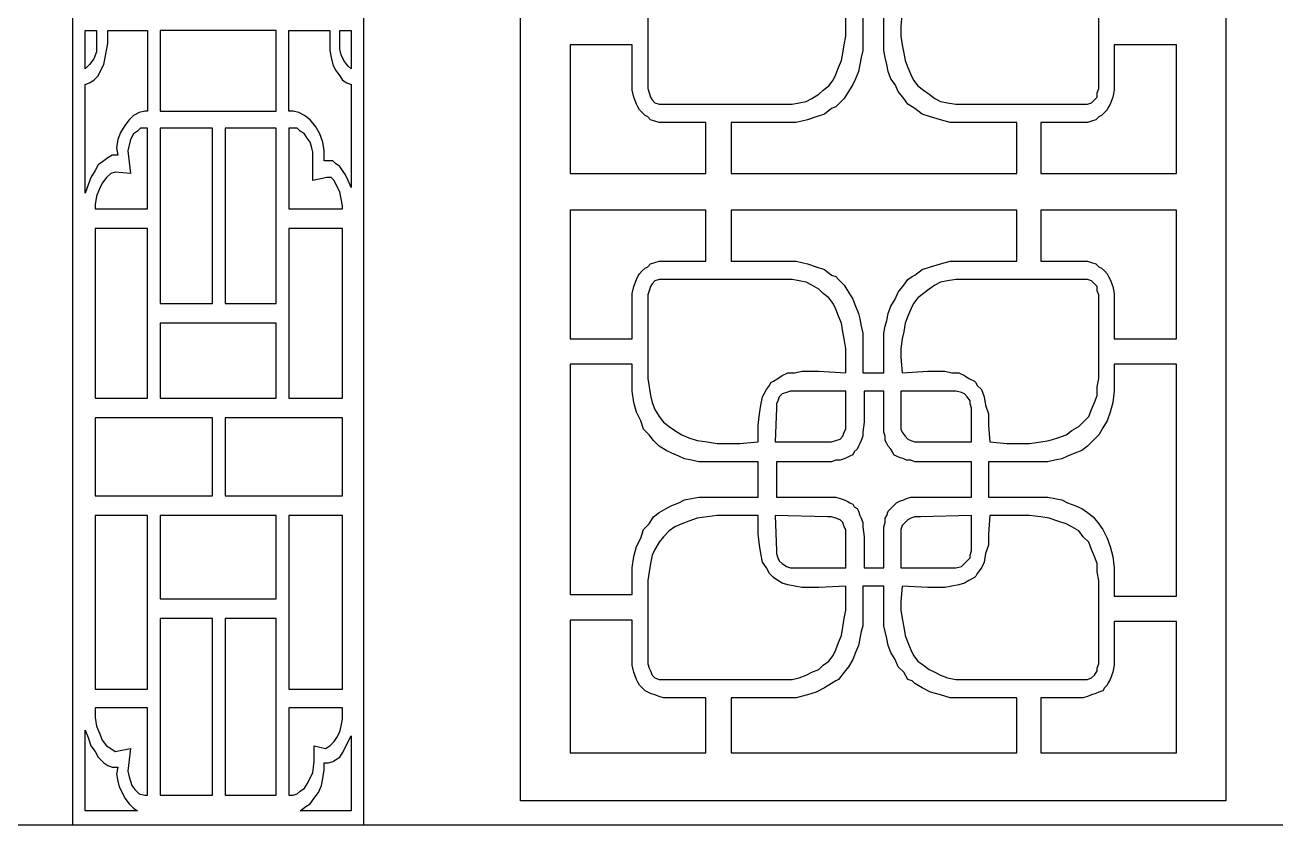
# Model space of a CAD drawing. Extents: x -66030 to 95157, y -13132 to 45879.
# Drawn here: x -8382 to -4925, y 31869 to 34080 of the extents above; entities that cross this region are included whole.
import ezdxf

# ---------------------------------------------------------------- set-up
doc = ezdxf.new("R2010")
doc.units = 0
doc.header["$LTSCALE"] = 100
doc.header["$MEASUREMENT"] = 0
doc.layers.add('3', color=11, linetype='CONTINUOUS')

msp = doc.modelspace()

# ---------------------------------------------------------------- linework, layer by layer
at = {"layer": '3', "color": 2}
msp.add_line((-66009.4, 31868.9), (90873, 31868.9), dxfattribs=at)
at = {"layer": '3'}
for points in [[(-7446.3, 36841.2), (-8250.9, 36841.2), (-8250.9, 31868.9), (-7446.3, 31868.9), (-7446.3, 36841.2)], [(-7446.3, 36841.2), (-8250.9, 36841.2), (-8250.9, 31868.9), (-7446.3, 31868.9), (-7446.3, 36841.2)], [(-8215.8, 34064.1), (-8184.5, 34064.1), (-8184.5, 34028.9), (-8184.5, 34005.5), (-8192.3, 33986), (-8204.1, 33970.3), (-8215.8, 33958.6), (-8215.8, 34064.1)], [(-8215.8, 33915.7), (-8204.1, 33919.6), (-8192.3, 33927.4), (-8180.6, 33939.1), (-8172.8, 33954.7), (-8165, 33970.3), (-8161.1, 33989.9), (-8157.2, 34009.4), (-8153.3, 34028.9), (-8153.3, 34064.1), (-8043.9, 34064.1), (-8043.9, 33841.4), (-8051.7, 33841.4), (-8067.3, 33837.5), (-8083, 33829.7), (-8094.7, 33818), (-8106.4, 33802.4), (-8118.1, 33782.9), (-8125.9, 33763.3), (-8129.8, 33739.9), (-8125.9, 33720.4), (-8141.6, 33720.4), (-8153.3, 33712.5), (-8165, 33704.7), (-8180.6, 33693), (-8188.4, 33677.4), (-8200.2, 33657.9), (-8208, 33638.3), (-8215.8, 33614.9), (-8215.8, 33915.7)], [(-8008.8, 33841.4), (-7688.5, 33841.4), (-7688.5, 34064.1), (-8008.8, 34064.1), (-8008.8, 33841.4)], [(-7481.5, 33630.5), (-7489.3, 33650.1), (-7497.1, 33665.7), (-7504.9, 33677.4), (-7512.7, 33689.1), (-7524.4, 33696.9), (-7532.2, 33704.7), (-7543.9, 33704.7), (-7555.7, 33704.7), (-7555.7, 33732.1), (-7559.6, 33755.5), (-7567.4, 33778.9), (-7579.1, 33798.5), (-7594.7, 33818), (-7610.3, 33829.7), (-7626, 33837.5), (-7641.6, 33841.4), (-7653.3, 33841.4), (-7653.3, 34064.1), (-7540, 34064.1), (-7540, 34028.9), (-7540, 34009.4), (-7536.1, 33989.9), (-7532.2, 33970.3), (-7524.4, 33954.7), (-7512.7, 33939.1), (-7504.9, 33927.4), (-7493.2, 33919.6), (-7481.5, 33915.7), (-7481.5, 33630.5)], [(-7481.5, 33958.6), (-7489.3, 33966.4), (-7493.2, 33970.3), (-7501, 33982.1), (-7508.8, 33997.7), (-7512.7, 34013.3), (-7512.7, 34028.9), (-7512.7, 34064.1), (-7481.5, 34064.1), (-7481.5, 33958.6)], [(-8188.4, 33571.9), (-8043.9, 33571.9), (-8043.9, 33794.6), (-8051.7, 33794.6), (-8063.4, 33794.6), (-8071.3, 33786.8), (-8083, 33778.9), (-8090.8, 33763.3), (-8094.7, 33747.7), (-8098.6, 33732.1), (-8090.8, 33669.6), (-8133.7, 33673.5), (-8145.5, 33669.6), (-8157.2, 33657.9), (-8168.9, 33642.2), (-8176.7, 33626.6), (-8184.5, 33607.1), (-8188.4, 33583.6), (-8188.4, 33571.9)], [(-8008.8, 33310.2), (-7864.2, 33310.2), (-7864.2, 33431.3), (-7864.2, 33552.4), (-7864.2, 33673.5), (-7864.2, 33794.6), (-8008.8, 33794.6), (-8008.8, 33310.2)], [(-7688.5, 33794.6), (-7829.1, 33794.6), (-7829.1, 33310.2), (-7688.5, 33310.2), (-7688.5, 33431.3), (-7688.5, 33552.4), (-7688.5, 33673.5), (-7688.5, 33794.6)], [(-7653.3, 33794.6), (-7653.3, 33571.9), (-7504.9, 33571.9), (-7504.9, 33579.7), (-7508.8, 33599.3), (-7512.7, 33618.8), (-7520.5, 33634.4), (-7528.3, 33650.1), (-7536.1, 33657.9), (-7547.9, 33657.9), (-7586.9, 33650.1), (-7586.9, 33712.5), (-7586.9, 33728.2), (-7590.8, 33743.8), (-7594.7, 33755.5), (-7602.5, 33767.2), (-7610.3, 33778.9), (-7622.1, 33786.8), (-7629.9, 33794.6), (-7641.6, 33794.6), (-7653.3, 33794.6)], [(-8188.4, 33048.5), (-8043.9, 33048.5), (-8043.9, 33517.2), (-8188.4, 33517.2), (-8188.4, 33048.5)], [(-7504.9, 33517.2), (-7653.3, 33517.2), (-7653.3, 33048.5), (-7504.9, 33048.5), (-7504.9, 33517.2)], [(-8008.8, 33048.5), (-7688.5, 33048.5), (-7688.5, 33255.5), (-8008.8, 33255.5), (-8008.8, 33048.5)], [(-8188.4, 32779), (-7864.2, 32779), (-7864.2, 32993.8), (-8188.4, 32993.8), (-8188.4, 32779)], [(-7504.9, 32993.8), (-7829.1, 32993.8), (-7829.1, 32779), (-7504.9, 32779), (-7504.9, 32993.8)], [(-8188.4, 32243.9), (-8043.9, 32243.9), (-8043.9, 32724.3), (-8188.4, 32724.3), (-8188.4, 32243.9)], [(-8008.8, 32493.9), (-7688.5, 32493.9), (-7688.5, 32724.3), (-8008.8, 32724.3), (-8008.8, 32493.9)], [(-7653.3, 32243.9), (-7504.9, 32243.9), (-7504.9, 32724.3), (-7653.3, 32724.3), (-7653.3, 32243.9)], [(-7864.2, 32439.2), (-8008.8, 32439.2), (-8008.8, 31951), (-7864.2, 31951), (-7864.2, 32439.2)], [(-7688.5, 32439.2), (-7829.1, 32439.2), (-7829.1, 31951), (-7688.5, 31951), (-7688.5, 32439.2)], [(-8043.9, 31951), (-8043.9, 32193.1), (-8188.4, 32193.1), (-8188.4, 32165.8), (-8184.5, 32142.3), (-8176.7, 32122.8), (-8168.9, 32103.3), (-8157.2, 32087.7), (-8145.5, 32079.9), (-8133.7, 32072), (-8090.8, 32079.9), (-8098.6, 32017.4), (-8094.7, 32001.7), (-8090.8, 31990), (-8086.9, 31978.3), (-8079.1, 31966.6), (-8067.3, 31954.9), (-8051.7, 31951), (-8043.9, 31951)], [(-7504.9, 32193.1), (-7653.3, 32193.1), (-7653.3, 31951), (-7641.6, 31951), (-7629.9, 31954.9), (-7622.1, 31962.7), (-7610.3, 31970.5), (-7602.5, 31982.2), (-7586.9, 32013.5), (-7583, 32044.7), (-7583, 32087.7), (-7551.8, 32079.9), (-7540, 32087.7), (-7528.3, 32099.4), (-7520.5, 32111.1), (-7512.7, 32126.7), (-7508.8, 32142.3), (-7504.9, 32161.9), (-7504.9, 32193.1)], [(-8215.8, 32130.6), (-8208, 32111.1), (-8200.2, 32087.7), (-8188.4, 32072), (-8180.6, 32056.4), (-8165, 32040.8), (-8153.3, 32033), (-8141.6, 32029.1), (-8125.9, 32029.1), (-8129.8, 32009.5), (-8125.9, 31990), (-8122, 31974.4), (-8114.2, 31958.8), (-8106.4, 31943.1), (-8094.7, 31927.5), (-8083, 31915.8), (-8071.3, 31908), (-8215.8, 31908), (-8215.8, 32130.6)], [(-7622.1, 31908), (-7606.4, 31919.7), (-7594.7, 31927.5), (-7583, 31943.1), (-7571.3, 31958.8), (-7563.5, 31978.3), (-7559.6, 31997.8), (-7555.7, 32021.3), (-7555.7, 32040.8), (-7543.9, 32040.8), (-7532.2, 32044.7), (-7524.4, 32048.6), (-7512.7, 32056.4), (-7504.9, 32068.1), (-7497.1, 32083.8), (-7489.3, 32099.4), (-7481.5, 32115), (-7481.5, 31908), (-7622.1, 31908)]]:
    msp.add_lwpolyline(points, close=True, dxfattribs=at)
for points in [[(-5063.7, 31935.3), (-5309.7, 31935.3), (-5551.9, 31935.3), (-5794.1, 31935.3), (-6040.2, 31935.3), (-6282.3, 31935.3), (-6524.5, 31935.3), (-6770.6, 31935.3), (-7012.7, 31935.3), (-7012.7, 36841.2), (-7012.7, 36841.2), (-6770.6, 36841.2), (-6524.5, 36841.2), (-6282.3, 36841.2), (-6040.2, 36841.2), (-5794.1, 36841.2), (-5551.9, 36841.2), (-5309.7, 36841.2), (-5063.7, 36841.2), (-5063.7, 31935.3)], [(-6661.2, 34134.4), (-6661.2, 33915.7), (-6661.2, 33903.9), (-6657.3, 33892.2), (-6653.4, 33880.5), (-6649.5, 33872.7), (-6641.7, 33864.9), (-6630, 33861), (-6618.2, 33861), (-6286.2, 33861), (-6262.8, 33861), (-6243.3, 33864.9), (-6223.7, 33868.8), (-6208.1, 33876.6), (-6188.6, 33888.3), (-6176.9, 33900), (-6161.2, 33911.8), (-6149.5, 33927.4), (-6141.7, 33943), (-6133.9, 33962.5), (-6126.1, 33982.1), (-6122.2, 34001.6), (-6118.3, 34025), (-6114.4, 34048.5), (-6114.4, 34075.8), (-6114.4, 34118.8)], [(-5958.1, 34118.8), (-5962, 34075.8), (-5962, 34048.5), (-5958.1, 34025), (-5954.2, 34001.6), (-5950.3, 33982.1), (-5942.5, 33962.5), (-5934.7, 33943), (-5926.9, 33927.4), (-5915.2, 33911.8), (-5899.5, 33900), (-5883.9, 33888.3), (-5868.3, 33876.6), (-5852.7, 33868.8), (-5833.1, 33864.9), (-5809.7, 33861), (-5790.2, 33861), (-5458.2, 33861), (-5446.4, 33861), (-5434.7, 33864.9), (-5426.9, 33872.7), (-5419.1, 33880.5), (-5419.1, 33892.2), (-5415.2, 33903.9), (-5415.2, 33915.7), (-5415.2, 34134.4)], [(-6067.5, 34118.8), (-6067.5, 34040.6), (-6067.5, 34025), (-6067.5, 34009.4), (-6071.4, 33989.9), (-6075.3, 33970.3), (-6079.2, 33950.8), (-6087, 33931.3), (-6094.8, 33915.7), (-6106.6, 33896.1), (-6118.3, 33876.6), (-6133.9, 33861), (-6141.7, 33853.2), (-6153.4, 33849.3), (-6173, 33833.6), (-6196.4, 33825.8), (-6219.8, 33818), (-6251.1, 33810.2), (-6266.7, 33810.2), (-6282.3, 33810.2), (-6430.7, 33810.2), (-6430.7, 33669.6), (-5641.7, 33669.6)], [(-5641.7, 33669.6), (-5641.7, 33810.2), (-5790.2, 33810.2), (-5809.7, 33810.2), (-5825.3, 33810.2), (-5852.7, 33818), (-5880, 33825.8), (-5903.4, 33833.6), (-5923, 33849.3), (-5930.8, 33853.2), (-5942.5, 33861), (-5954.2, 33876.6), (-5969.8, 33896.1), (-5977.7, 33915.7), (-5989.4, 33931.3), (-5997.2, 33950.8), (-6001.1, 33970.3), (-6005, 33989.9), (-6008.9, 34009.4), (-6008.9, 34040.6), (-6008.9, 34118.8)], [(-8215.8, 34064.1), (-8184.5, 34064.1), (-8184.5, 34028.9), (-8184.5, 34005.5), (-8192.3, 33986), (-8204.1, 33970.3), (-8215.8, 33958.6), (-8215.8, 34064.1)], [(-8215.8, 33915.7), (-8204.1, 33919.6), (-8192.3, 33927.4), (-8180.6, 33939.1), (-8172.8, 33954.7), (-8165, 33970.3), (-8161.1, 33989.9), (-8157.2, 34009.4), (-8153.3, 34028.9), (-8153.3, 34064.1), (-8043.9, 34064.1), (-8043.9, 33841.4), (-8051.7, 33841.4), (-8067.3, 33837.5), (-8083, 33829.7), (-8094.7, 33818), (-8106.4, 33802.4), (-8118.1, 33782.9), (-8125.9, 33763.3), (-8129.8, 33739.9), (-8125.9, 33720.4), (-8141.6, 33720.4), (-8153.3, 33712.5), (-8165, 33704.7), (-8180.6, 33693), (-8188.4, 33677.4), (-8200.2, 33657.9), (-8208, 33638.3), (-8215.8, 33614.9), (-8215.8, 33915.7)], [(-8008.8, 33841.4), (-7688.5, 33841.4), (-7688.5, 34064.1), (-8008.8, 34064.1), (-8008.8, 33841.4)], [(-7481.5, 33630.5), (-7489.3, 33650.1), (-7497.1, 33665.7), (-7504.9, 33677.4), (-7512.7, 33689.1), (-7524.4, 33696.9), (-7532.2, 33704.7), (-7543.9, 33704.7), (-7555.7, 33704.7), (-7555.7, 33732.1), (-7559.6, 33755.5), (-7567.4, 33778.9), (-7579.1, 33798.5), (-7594.7, 33818), (-7610.3, 33829.7), (-7626, 33837.5), (-7641.6, 33841.4), (-7653.3, 33841.4), (-7653.3, 34064.1), (-7540, 34064.1), (-7540, 34028.9), (-7540, 34009.4), (-7536.1, 33989.9), (-7532.2, 33970.3), (-7524.4, 33954.7), (-7512.7, 33939.1), (-7504.9, 33927.4), (-7493.2, 33919.6), (-7481.5, 33915.7), (-7481.5, 33630.5)], [(-7481.5, 33958.6), (-7489.3, 33966.4), (-7493.2, 33970.3), (-7501, 33982.1), (-7508.8, 33997.7), (-7512.7, 34013.3), (-7512.7, 34028.9), (-7512.7, 34064.1), (-7481.5, 34064.1), (-7481.5, 33958.6)], [(-6876, 34025), (-6876, 33669.6), (-6501.1, 33669.6), (-6501.1, 33810.2), (-6602.6, 33810.2), (-6618.2, 33810.2), (-6630, 33810.2), (-6641.7, 33814.1), (-6653.4, 33818), (-6661.2, 33825.8), (-6669, 33829.7), (-6676.8, 33837.5), (-6684.6, 33845.3), (-6688.5, 33853.2), (-6692.4, 33861), (-6700.3, 33880.5), (-6704.2, 33900), (-6704.2, 33919.6), (-6704.2, 34025), (-6876, 34025)], [(-5200.4, 33669.6), (-5200.4, 34025), (-5372.2, 34025), (-5372.2, 33919.6), (-5372.2, 33900), (-5376.1, 33880.5), (-5383.9, 33861), (-5387.9, 33853.2), (-5391.8, 33845.3), (-5399.6, 33837.5), (-5407.4, 33829.7), (-5415.2, 33825.8), (-5423, 33818), (-5434.7, 33814.1), (-5446.4, 33810.2), (-5458.2, 33810.2), (-5473.8, 33810.2), (-5575.3, 33810.2), (-5575.3, 33669.6), (-5200.4, 33669.6)], [(-8188.4, 33571.9), (-8043.9, 33571.9), (-8043.9, 33794.6), (-8051.7, 33794.6), (-8063.4, 33794.6), (-8071.3, 33786.8), (-8083, 33778.9), (-8090.8, 33763.3), (-8094.7, 33747.7), (-8098.6, 33732.1), (-8090.8, 33669.6), (-8133.7, 33673.5), (-8145.5, 33669.6), (-8157.2, 33657.9), (-8168.9, 33642.2), (-8176.7, 33626.6), (-8184.5, 33607.1), (-8188.4, 33583.6), (-8188.4, 33571.9)], [(-8008.8, 33310.2), (-7864.2, 33310.2), (-7864.2, 33431.3), (-7864.2, 33552.4), (-7864.2, 33673.5), (-7864.2, 33794.6), (-8008.8, 33794.6), (-8008.8, 33310.2)], [(-7688.5, 33794.6), (-7829.1, 33794.6), (-7829.1, 33310.2), (-7688.5, 33310.2), (-7688.5, 33431.3), (-7688.5, 33552.4), (-7688.5, 33673.5), (-7688.5, 33794.6)], [(-7653.3, 33794.6), (-7653.3, 33571.9), (-7504.9, 33571.9), (-7504.9, 33579.7), (-7508.8, 33599.3), (-7512.7, 33618.8), (-7520.5, 33634.4), (-7528.3, 33650.1), (-7536.1, 33657.9), (-7547.9, 33657.9), (-7586.9, 33650.1), (-7586.9, 33712.5), (-7586.9, 33728.2), (-7590.8, 33743.8), (-7594.7, 33755.5), (-7602.5, 33767.2), (-7610.3, 33778.9), (-7622.1, 33786.8), (-7629.9, 33794.6), (-7641.6, 33794.6), (-7653.3, 33794.6)], [(-6876, 33568), (-6876, 33212.6), (-6704.2, 33212.6), (-6704.2, 33318), (-6704.2, 33337.6), (-6700.3, 33357.1), (-6692.4, 33376.6), (-6688.5, 33384.4), (-6684.6, 33392.3), (-6676.8, 33400.1), (-6669, 33407.9), (-6661.2, 33411.8), (-6653.4, 33419.6), (-6641.7, 33423.5), (-6630, 33427.4), (-6618.2, 33427.4), (-6602.6, 33427.4), (-6501.1, 33427.4), (-6501.1, 33568), (-6876, 33568)], [(-6430.7, 33568), (-6430.7, 33427.4), (-6282.3, 33427.4), (-6266.7, 33427.4), (-6251.1, 33427.4), (-6219.8, 33419.6), (-6196.4, 33411.8), (-6173, 33404), (-6153.4, 33388.4), (-6141.7, 33384.4), (-6133.9, 33376.6), (-6118.3, 33361), (-6106.6, 33341.5), (-6094.8, 33321.9), (-6087, 33302.4), (-6079.2, 33282.9), (-6075.3, 33267.3), (-6071.4, 33247.7), (-6067.5, 33228.2), (-6067.5, 33212.6), (-6067.5, 33197), (-6067.5, 33118.8), (-6008.9, 33118.8), (-6008.9, 33197), (-6008.9, 33228.2), (-6005, 33247.7), (-6001.1, 33263.4), (-5997.2, 33282.9), (-5989.4, 33302.4), (-5977.7, 33321.9), (-5969.8, 33341.5), (-5954.2, 33361), (-5942.5, 33376.6), (-5930.8, 33384.4), (-5923, 33388.4), (-5903.4, 33404), (-5880, 33411.8), (-5852.7, 33419.6), (-5825.3, 33427.4), (-5809.7, 33427.4), (-5790.2, 33427.4), (-5641.7, 33427.4), (-5641.7, 33568), (-6430.7, 33568)], [(-5575.3, 33568), (-5575.3, 33427.4), (-5473.8, 33427.4), (-5458.2, 33427.4), (-5446.4, 33427.4), (-5434.7, 33423.5), (-5423, 33419.6), (-5415.2, 33411.8), (-5407.4, 33407.9), (-5399.6, 33400.1), (-5391.8, 33392.3), (-5387.9, 33384.4), (-5383.9, 33376.6), (-5376.1, 33357.1), (-5372.2, 33337.6), (-5372.2, 33318), (-5372.2, 33212.6), (-5200.4, 33212.6), (-5200.4, 33568), (-5575.3, 33568)], [(-8188.4, 33048.5), (-8043.9, 33048.5), (-8043.9, 33517.2), (-8188.4, 33517.2), (-8188.4, 33048.5)], [(-7504.9, 33517.2), (-7653.3, 33517.2), (-7653.3, 33048.5), (-7504.9, 33048.5), (-7504.9, 33517.2)], [(-6661.2, 33103.2), (-6657.3, 33079.8), (-6653.4, 33056.3), (-6649.5, 33036.8), (-6641.7, 33017.3), (-6630, 32997.8), (-6618.2, 32982.1), (-6602.6, 32970.4), (-6587, 32958.7), (-6567.5, 32947), (-6547.9, 32939.2), (-6524.5, 32931.4), (-6497.1, 32927.4), (-6469.8, 32923.5), (-6438.6, 32923.5), (-6407.3, 32923.5), (-6356.5, 32927.4), (-6356.5, 32974.3), (-6352.6, 33005.6), (-6348.7, 33029), (-6344.8, 33052.4), (-6333.1, 33072), (-6325.3, 33083.7), (-6321.4, 33091.5), (-6313.6, 33095.4), (-6301.9, 33103.2), (-6290.1, 33111), (-6274.5, 33118.8), (-6255, 33118.8), (-6235.4, 33122.7), (-6212, 33122.7), (-6188.6, 33122.7), (-6114.4, 33118.8), (-6114.4, 33161.8), (-6114.4, 33185.2), (-6118.3, 33212.6), (-6122.2, 33232.1), (-6126.1, 33255.5), (-6133.9, 33275.1), (-6141.7, 33294.6), (-6149.5, 33310.2), (-6161.2, 33325.9), (-6176.9, 33337.6), (-6188.6, 33349.3), (-6208.1, 33361), (-6223.7, 33368.8), (-6243.3, 33372.7), (-6262.8, 33376.6), (-6286.2, 33376.6), (-6606.5, 33376.6), (-6618.2, 33376.6), (-6630, 33376.6), (-6641.7, 33372.7), (-6649.5, 33364.9), (-6653.4, 33357.1), (-6657.3, 33345.4), (-6661.2, 33333.7), (-6661.2, 33321.9), (-6661.2, 33103.2)], [(-5415.2, 33103.2), (-5415.2, 33321.9), (-5415.2, 33333.7), (-5419.1, 33345.4), (-5419.1, 33357.1), (-5426.9, 33364.9), (-5434.7, 33372.7), (-5446.4, 33376.6), (-5458.2, 33376.6), (-5469.9, 33376.6), (-5790.2, 33376.6), (-5809.7, 33376.6), (-5833.1, 33372.7), (-5852.7, 33368.8), (-5868.3, 33361), (-5883.9, 33349.3), (-5899.5, 33337.6), (-5915.2, 33325.9), (-5926.9, 33310.2), (-5934.7, 33294.6), (-5942.5, 33275.1), (-5950.3, 33255.5), (-5954.2, 33232.1), (-5958.1, 33212.6), (-5962, 33185.2), (-5962, 33161.8), (-5958.1, 33118.8), (-5887.8, 33122.7), (-5864.4, 33122.7), (-5840.9, 33122.7), (-5821.4, 33118.8), (-5801.9, 33118.8), (-5786.3, 33111), (-5774.5, 33103.2), (-5758.9, 33095.4), (-5755, 33091.5), (-5751.1, 33083.7), (-5739.4, 33072), (-5731.6, 33052.4), (-5727.7, 33029), (-5719.9, 33005.6), (-5719.9, 32974.3), (-5716, 32927.4), (-5669.1, 32923.5), (-5633.9, 32923.5), (-5606.6, 32923.5), (-5575.3, 32927.4), (-5551.9, 32931.4), (-5528.5, 32939.2), (-5505, 32947), (-5489.4, 32958.7), (-5469.9, 32970.4), (-5458.2, 32982.1), (-5442.5, 32997.8), (-5434.7, 33017.3), (-5426.9, 33036.8), (-5419.1, 33056.3), (-5419.1, 33079.8), (-5415.2, 33103.2)], [(-8008.8, 33048.5), (-7688.5, 33048.5), (-7688.5, 33255.5), (-8008.8, 33255.5), (-8008.8, 33048.5)], [(-6876, 33142.3), (-6876, 32505.6), (-6704.2, 32505.6), (-6704.2, 32544.7), (-6704.2, 32579.8), (-6700.3, 32611.1), (-6692.4, 32638.4), (-6680.7, 32661.8), (-6672.9, 32685.3), (-6657.3, 32700.9), (-6645.6, 32720.4), (-6630, 32732.1), (-6610.4, 32743.9), (-6594.8, 32751.7), (-6575.3, 32759.5), (-6559.6, 32767.3), (-6540.1, 32771.2), (-6520.6, 32775.1), (-6505, 32775.1), (-6485.4, 32775.1), (-6356.5, 32775.1), (-6356.5, 32818.1), (-6356.5, 32872.8), (-6485.4, 32872.8), (-6505, 32872.8), (-6520.6, 32872.8), (-6540.1, 32876.7), (-6559.6, 32880.6), (-6575.3, 32888.4), (-6594.8, 32896.2), (-6610.4, 32904), (-6630, 32915.7), (-6645.6, 32931.4), (-6657.3, 32947), (-6672.9, 32962.6), (-6680.7, 32986), (-6692.4, 33009.5), (-6700.3, 33036.8), (-6704.2, 33068.1), (-6704.2, 33103.2), (-6704.2, 33142.3), (-6876, 33142.3)], [(-5719.9, 32775.1), (-5587.1, 32775.1), (-5571.4, 32775.1), (-5555.8, 32775.1), (-5536.3, 32771.2), (-5516.8, 32767.3), (-5501.1, 32759.5), (-5481.6, 32751.7), (-5462.1, 32743.9), (-5446.4, 32732.1), (-5430.8, 32720.4), (-5415.2, 32700.9), (-5403.5, 32685.3), (-5391.8, 32661.8), (-5383.9, 32638.4), (-5376.1, 32611.1), (-5372.2, 32579.8), (-5372.2, 32544.7), (-5372.2, 32501.7), (-5200.4, 32501.7), (-5200.4, 33142.3), (-5372.2, 33142.3), (-5372.2, 33103.2), (-5372.2, 33068.1), (-5376.1, 33036.8), (-5383.9, 33009.5), (-5391.8, 32986), (-5403.5, 32966.5), (-5415.2, 32947), (-5430.8, 32931.4), (-5446.4, 32915.7), (-5462.1, 32904), (-5481.6, 32896.2), (-5501.1, 32888.4), (-5516.8, 32880.6), (-5536.3, 32876.7), (-5555.8, 32872.8), (-5571.4, 32872.8), (-5587.1, 32872.8), (-5719.9, 32872.8), (-5719.9, 32775.1)], [(-6309.7, 32927.4), (-6169, 32927.4), (-6153.4, 32927.4), (-6141.7, 32931.4), (-6130, 32935.3), (-6122.2, 32943.1), (-6118.3, 32954.8), (-6114.4, 32962.6), (-6114.4, 32974.3), (-6114.4, 33068.1), (-6255, 33068.1), (-6266.7, 33068.1), (-6278.4, 33064.2), (-6290.1, 33060.2), (-6297.9, 33052.4), (-6301.9, 33040.7), (-6305.8, 33032.9), (-6305.8, 33021.2), (-6309.7, 32927.4)], [(-6305.8, 32775.1), (-6165.1, 32775.1), (-6153.4, 32775.1), (-6141.7, 32775.1), (-6130, 32771.2), (-6118.3, 32767.3), (-6110.5, 32763.4), (-6102.6, 32759.5), (-6094.8, 32755.6), (-6090.9, 32747.8), (-6083.1, 32743.9), (-6079.2, 32736.1), (-6075.3, 32724.3), (-6071.4, 32716.5), (-6067.5, 32704.8), (-6067.5, 32693.1), (-6063.6, 32665.7), (-6063.6, 32579.8), (-6008.9, 32579.8), (-6008.9, 32665.7), (-6008.9, 32693.1), (-6005, 32704.8), (-6005, 32716.5), (-6001.1, 32724.3), (-5997.2, 32736.1), (-5989.4, 32743.9), (-5985.5, 32747.8), (-5977.7, 32755.6), (-5973.7, 32759.5), (-5965.9, 32763.4), (-5954.2, 32767.3), (-5946.4, 32771.2), (-5934.7, 32775.1), (-5923, 32775.1), (-5907.3, 32775.1), (-5766.7, 32775.1), (-5766.7, 32872.8), (-5907.3, 32872.8), (-5923, 32872.8), (-5934.7, 32876.7), (-5946.4, 32876.7), (-5954.2, 32880.6), (-5965.9, 32884.5), (-5973.7, 32888.4), (-5981.6, 32892.3), (-5985.5, 32900.1), (-5989.4, 32907.9), (-5997.2, 32915.7), (-6001.1, 32923.5), (-6005, 32931.4), (-6005, 32943.1), (-6008.9, 32954.8), (-6008.9, 32982.1), (-6008.9, 33068.1), (-6036.2, 33068.1), (-6063.6, 33068.1), (-6063.6, 32982.1), (-6067.5, 32954.8), (-6067.5, 32943.1), (-6071.4, 32931.4), (-6075.3, 32923.5), (-6079.2, 32915.7), (-6083.1, 32907.9), (-6090.9, 32900.1), (-6094.8, 32892.3), (-6102.6, 32888.4), (-6110.5, 32884.5), (-6118.3, 32880.6), (-6130, 32876.7), (-6141.7, 32876.7), (-6153.4, 32872.8), (-6165.1, 32872.8), (-6305.8, 32872.8), (-6305.8, 32775.1)], [(-5766.7, 32927.4), (-5766.7, 33013.4), (-5766.7, 33021.2), (-5770.6, 33032.9), (-5770.6, 33040.7), (-5778.5, 33052.4), (-5786.3, 33060.2), (-5794.1, 33064.2), (-5809.7, 33068.1), (-5821.4, 33068.1), (-5962, 33068.1), (-5962, 32982.1), (-5962, 32974.3), (-5962, 32962.6), (-5958.1, 32954.8), (-5950.3, 32943.1), (-5942.5, 32935.3), (-5934.7, 32931.4), (-5923, 32927.4), (-5907.3, 32927.4), (-5766.7, 32927.4)], [(-8188.4, 32779), (-7864.2, 32779), (-7864.2, 32993.8), (-8188.4, 32993.8), (-8188.4, 32779)], [(-7504.9, 32993.8), (-7829.1, 32993.8), (-7829.1, 32779), (-7504.9, 32779), (-7504.9, 32993.8)], [(-8188.4, 32243.9), (-8043.9, 32243.9), (-8043.9, 32724.3), (-8188.4, 32724.3), (-8188.4, 32243.9)], [(-8008.8, 32493.9), (-7688.5, 32493.9), (-7688.5, 32724.3), (-8008.8, 32724.3), (-8008.8, 32493.9)], [(-7653.3, 32243.9), (-7504.9, 32243.9), (-7504.9, 32724.3), (-7653.3, 32724.3), (-7653.3, 32243.9)], [(-6661.2, 32544.7), (-6661.2, 32329.8), (-6661.2, 32314.2), (-6657.3, 32302.5), (-6653.4, 32294.7), (-6649.5, 32283), (-6641.7, 32275.2), (-6630, 32271.2), (-6618.2, 32271.2), (-6286.2, 32271.2), (-6262.8, 32271.2), (-6243.3, 32275.2), (-6223.7, 32283), (-6208.1, 32290.8), (-6188.6, 32298.6), (-6176.9, 32310.3), (-6161.2, 32322), (-6149.5, 32337.6), (-6141.7, 32353.3), (-6133.9, 32372.8), (-6126.1, 32392.3), (-6122.2, 32415.8), (-6118.3, 32439.2), (-6114.4, 32462.6), (-6114.4, 32486.1), (-6114.4, 32529), (-6188.6, 32525.1), (-6212, 32525.1), (-6235.4, 32525.1), (-6255, 32529), (-6274.5, 32532.9), (-6290.1, 32536.9), (-6301.9, 32544.7), (-6313.6, 32552.5), (-6321.4, 32560.3), (-6325.3, 32564.2), (-6333.1, 32579.8), (-6344.8, 32595.4), (-6348.7, 32618.9), (-6352.6, 32642.3), (-6356.5, 32673.6), (-6356.5, 32724.3), (-6407.3, 32724.3), (-6438.6, 32724.3), (-6469.8, 32724.3), (-6497.1, 32720.4), (-6524.5, 32716.5), (-6547.9, 32708.7), (-6567.5, 32700.9), (-6587, 32693.1), (-6602.6, 32681.4), (-6618.2, 32665.7), (-6630, 32650.1), (-6641.7, 32630.6), (-6649.5, 32615), (-6653.4, 32591.5), (-6657.3, 32568.1), (-6661.2, 32544.7)], [(-6309.7, 32724.3), (-6305.8, 32626.7), (-6305.8, 32618.9), (-6301.9, 32607.2), (-6297.9, 32599.3), (-6290.1, 32591.5), (-6278.4, 32583.7), (-6266.7, 32579.8), (-6255, 32579.8), (-6114.4, 32579.8), (-6114.4, 32677.5), (-6114.4, 32685.3), (-6118.3, 32693.1), (-6122.2, 32704.8), (-6130, 32712.6), (-6141.7, 32716.5), (-6153.4, 32720.4), (-6165.1, 32720.4), (-6309.7, 32724.3)], [(-5766.7, 32724.3), (-5907.3, 32720.4), (-5923, 32720.4), (-5934.7, 32716.5), (-5942.5, 32712.6), (-5950.3, 32704.8), (-5958.1, 32697), (-5962, 32685.3), (-5962, 32677.5), (-5962, 32665.7), (-5962, 32579.8), (-5821.4, 32579.8), (-5809.7, 32579.8), (-5794.1, 32583.7), (-5786.3, 32591.5), (-5778.5, 32599.3), (-5770.6, 32607.2), (-5770.6, 32615), (-5766.7, 32626.7), (-5766.7, 32634.5), (-5766.7, 32724.3)], [(-5415.2, 32544.7), (-5419.1, 32568.1), (-5419.1, 32591.5), (-5426.9, 32611.1), (-5434.7, 32630.6), (-5442.5, 32650.1), (-5458.2, 32665.7), (-5469.9, 32681.4), (-5489.4, 32693.1), (-5505, 32700.9), (-5528.5, 32708.7), (-5551.9, 32716.5), (-5575.3, 32720.4), (-5606.6, 32724.3), (-5633.9, 32724.3), (-5669.1, 32724.3), (-5716, 32724.3), (-5719.9, 32673.6), (-5719.9, 32642.3), (-5727.7, 32618.9), (-5731.6, 32595.4), (-5739.4, 32579.8), (-5751.1, 32564.2), (-5755, 32556.4), (-5758.9, 32552.5), (-5774.5, 32544.7), (-5786.3, 32536.9), (-5801.9, 32532.9), (-5821.4, 32529), (-5840.9, 32525.1), (-5864.4, 32525.1), (-5887.8, 32525.1), (-5958.1, 32529), (-5962, 32486.1), (-5962, 32462.6), (-5958.1, 32439.2), (-5954.2, 32415.8), (-5950.3, 32392.3), (-5942.5, 32372.8), (-5934.7, 32353.3), (-5926.9, 32337.6), (-5915.2, 32322), (-5899.5, 32310.3), (-5883.9, 32298.6), (-5868.3, 32290.8), (-5852.7, 32283), (-5833.1, 32275.2), (-5809.7, 32271.2), (-5790.2, 32271.2), (-5458.2, 32271.2), (-5446.4, 32271.2), (-5434.7, 32275.2), (-5426.9, 32283), (-5419.1, 32294.7), (-5419.1, 32302.5), (-5415.2, 32314.2), (-5415.2, 32329.8), (-5415.2, 32544.7)], [(-6430.7, 32068.1), (-5641.7, 32068.1), (-5641.7, 32220.5), (-5790.2, 32220.5), (-5809.7, 32220.5), (-5825.3, 32220.5), (-5852.7, 32228.3), (-5880, 32236.1), (-5903.4, 32247.8), (-5923, 32259.5), (-5930.8, 32267.3), (-5942.5, 32271.2), (-5954.2, 32290.8), (-5969.8, 32306.4), (-5977.7, 32325.9), (-5989.4, 32345.5), (-5997.2, 32365), (-6001.1, 32384.5), (-6005, 32404), (-6008.9, 32419.7), (-6008.9, 32450.9), (-6008.9, 32529), (-6067.5, 32529), (-6067.5, 32450.9), (-6067.5, 32435.3), (-6067.5, 32419.7), (-6071.4, 32404), (-6075.3, 32384.5), (-6079.2, 32365), (-6087, 32345.5), (-6094.8, 32325.9), (-6106.6, 32306.4), (-6118.3, 32290.8), (-6133.9, 32271.2), (-6141.7, 32267.3), (-6153.4, 32259.5), (-6173, 32247.8), (-6196.4, 32236.1), (-6219.8, 32228.3), (-6251.1, 32220.5), (-6266.7, 32220.5), (-6282.3, 32220.5), (-6430.7, 32220.5), (-6430.7, 32068.1)], [(-7864.2, 32439.2), (-8008.8, 32439.2), (-8008.8, 31951), (-7864.2, 31951), (-7864.2, 32439.2)], [(-7688.5, 32439.2), (-7829.1, 32439.2), (-7829.1, 31951), (-7688.5, 31951), (-7688.5, 32439.2)], [(-6876, 32068.1), (-6501.1, 32068.1), (-6501.1, 32220.5), (-6602.6, 32220.5), (-6618.2, 32220.5), (-6630, 32224.4), (-6641.7, 32228.3), (-6653.4, 32232.2), (-6661.2, 32236.1), (-6669, 32240), (-6676.8, 32247.8), (-6684.6, 32255.6), (-6688.5, 32263.4), (-6692.4, 32271.2), (-6700.3, 32290.8), (-6704.2, 32310.3), (-6704.2, 32329.8), (-6704.2, 32435.3), (-6876, 32435.3), (-6876, 32068.1)], [(-5575.3, 32068.1), (-5200.4, 32068.1), (-5200.4, 32431.4), (-5372.2, 32431.4), (-5372.2, 32329.8), (-5372.2, 32310.3), (-5376.1, 32290.8), (-5383.9, 32271.2), (-5387.9, 32263.4), (-5391.8, 32255.6), (-5399.6, 32247.8), (-5403.5, 32240), (-5415.2, 32236.1), (-5423, 32232.2), (-5434.7, 32228.3), (-5446.4, 32224.4), (-5458.2, 32220.5), (-5473.8, 32220.5), (-5575.3, 32220.5), (-5575.3, 32068.1)], [(-8043.9, 31951), (-8043.9, 32193.1), (-8188.4, 32193.1), (-8188.4, 32165.8), (-8184.5, 32142.3), (-8176.7, 32122.8), (-8168.9, 32103.3), (-8157.2, 32087.7), (-8145.5, 32079.9), (-8133.7, 32072), (-8090.8, 32079.9), (-8098.6, 32017.4), (-8094.7, 32001.7), (-8090.8, 31990), (-8086.9, 31978.3), (-8079.1, 31966.6), (-8067.3, 31954.9), (-8051.7, 31951), (-8043.9, 31951)], [(-7504.9, 32193.1), (-7653.3, 32193.1), (-7653.3, 31951), (-7641.6, 31951), (-7629.9, 31954.9), (-7622.1, 31962.7), (-7610.3, 31970.5), (-7602.5, 31982.2), (-7586.9, 32013.5), (-7583, 32044.7), (-7583, 32087.7), (-7551.8, 32079.9), (-7540, 32087.7), (-7528.3, 32099.4), (-7520.5, 32111.1), (-7512.7, 32126.7), (-7508.8, 32142.3), (-7504.9, 32161.9), (-7504.9, 32193.1)], [(-8215.8, 32130.6), (-8208, 32111.1), (-8200.2, 32087.7), (-8188.4, 32072), (-8180.6, 32056.4), (-8165, 32040.8), (-8153.3, 32033), (-8141.6, 32029.1), (-8125.9, 32029.1), (-8129.8, 32009.5), (-8125.9, 31990), (-8122, 31974.4), (-8114.2, 31958.8), (-8106.4, 31943.1), (-8094.7, 31927.5), (-8083, 31915.8), (-8071.3, 31908), (-8215.8, 31908), (-8215.8, 32130.6)], [(-7622.1, 31908), (-7606.4, 31919.7), (-7594.7, 31927.5), (-7583, 31943.1), (-7571.3, 31958.8), (-7563.5, 31978.3), (-7559.6, 31997.8), (-7555.7, 32021.3), (-7555.7, 32040.8), (-7543.9, 32040.8), (-7532.2, 32044.7), (-7524.4, 32048.6), (-7512.7, 32056.4), (-7504.9, 32068.1), (-7497.1, 32083.8), (-7489.3, 32099.4), (-7481.5, 32115), (-7481.5, 31908), (-7622.1, 31908)]]:
    msp.add_lwpolyline(points, dxfattribs=at)

doc.saveas('drawing.dxf')
